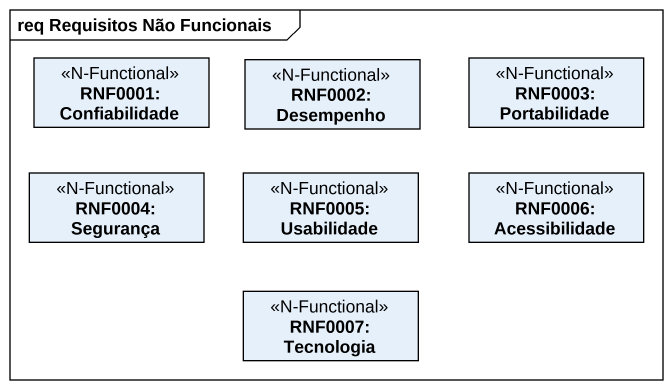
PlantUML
@startuml
mainframe req Requisitos Não Funcionais
hide circle
hide empty members
class "RNF0001: Confiabilidade" as RNF0001_Confiabilidade <<N-Functional>>
class "RNF0002: Desempenho" as RNF0002_Desempenho <<N-Functional>>
class "RNF0003: Portabilidade" as RNF0003_Portabilidade <<N-Functional>>
class "RNF0004: Segurança" as RNF0004_Segurança <<N-Functional>>
class "RNF0005: Usabilidade" as RNF0005_Usabilidade <<N-Functional>>
class "RNF0006: Acessibilidade" as RNF0006_Acessibilidade <<N-Functional>>
class "RNF0007: Tecnologia" as RNF0007_Tecnologia <<N-Functional>>
@enduml
